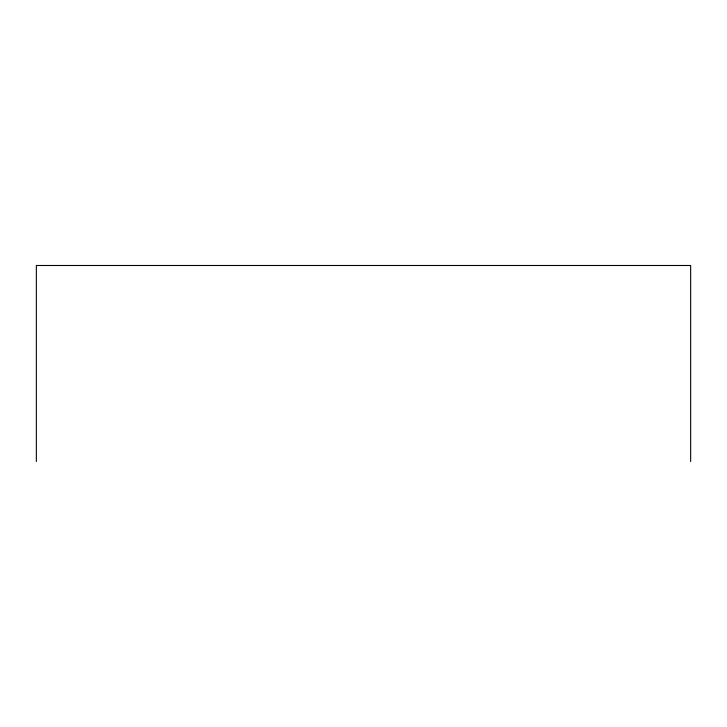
<?xml version="1.0" encoding="UTF-8"?>
<svg xmlns="http://www.w3.org/2000/svg" width="727" height="727" viewBox="0 0 727 727"><rect width="100%" height="100%" fill="white"/><g stroke="black" fill="none" stroke-linecap="round" stroke-linejoin="round"><path stroke-width="1.09" d="M690.65 461.509L690.65 265.491L36.35 265.491L36.35 461.509"/></g></svg>
